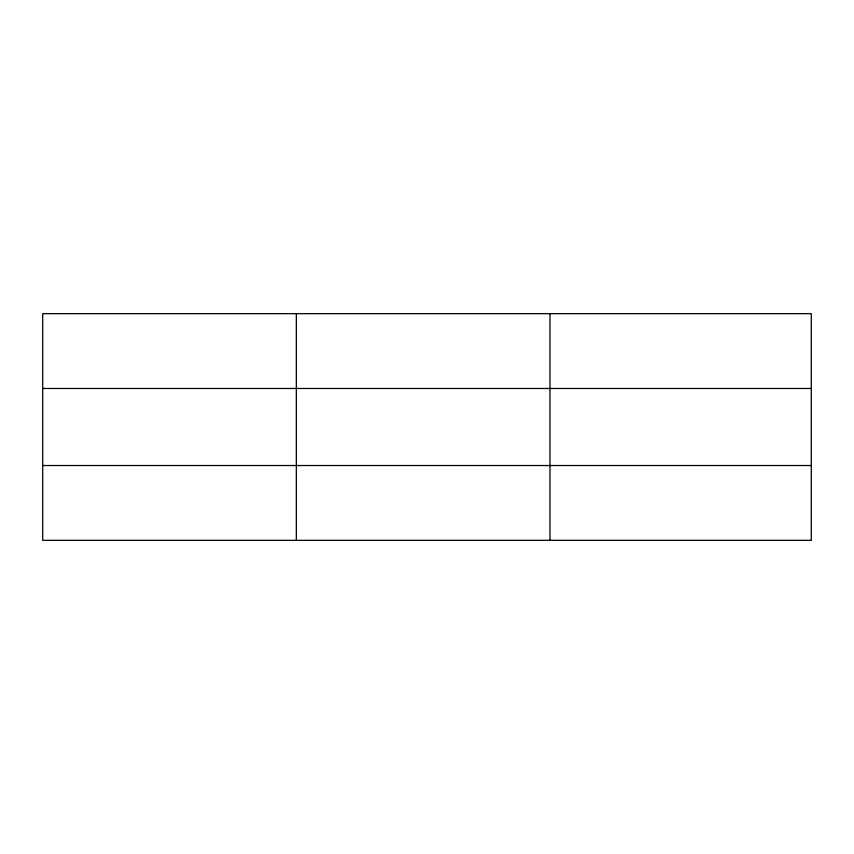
<?xml version="1.0" encoding="UTF-8"?>
<svg xmlns="http://www.w3.org/2000/svg" width="854" height="854" viewBox="0 0 854 854"><rect width="100%" height="100%" fill="white"/><g stroke="black" fill="none" stroke-linecap="round" stroke-linejoin="round"><path stroke-width="1.28" d="M296.338 313.674L296.338 540.326M549.976 313.674L549.976 540.326M811.3 465.526L811.3 540.326L42.7 540.326L42.7 313.674L811.3 313.674L811.3 465.526L42.7 465.526M42.7 388.474L811.3 388.474"/></g></svg>
